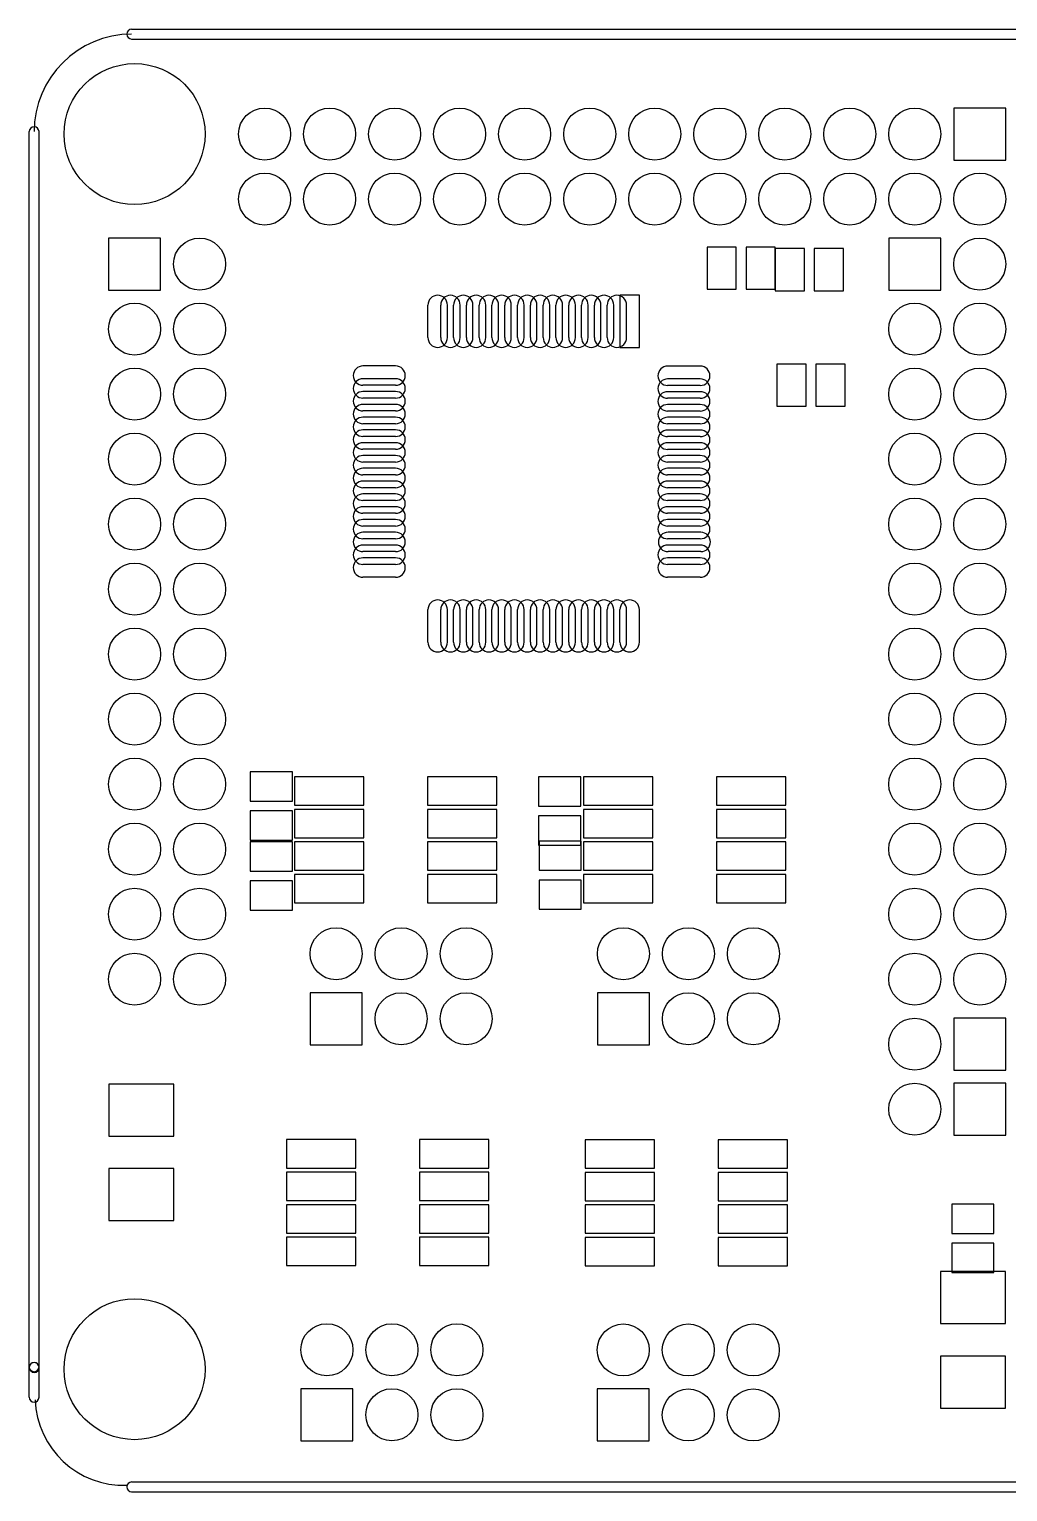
# Model space of a CAD drawing. Extents: x 32880 to 68030, y 27285 to 49782.
# Drawn here: x 32880 to 47930, y 27285 to 49782 of the extents above; entities that cross this region are included whole.
import ezdxf

# ---------------------------------------------------------------- set-up
doc = ezdxf.new("R2010")
doc.units = 0
doc.layers.add('BLACK', color=1, linetype='CONTINUOUS')

msp = doc.modelspace()

# ---------------------------------------------------------------- linework, layer by layer
at = {"layer": 'BLACK'}
for p, q in [((34455, 49782), (66455, 49782)), ((34455, 49632), (66455, 49632)), ((47900, 48570), (47100, 48570)), ((47100, 48570), (47100, 47770)), ((47900, 47770), (47900, 48570)), ((32880, 29207), (32880, 48207)), ((33030, 29207), (33030, 48207)), ((47100, 47770), (47900, 47770)), ((34900, 46570), (34100, 46570)), ((34100, 46570), (34100, 45770)), ((34900, 45770), (34900, 46570)), ((46900, 46570), (46100, 46570)), ((46100, 46570), (46100, 45770)), ((46900, 45770), (46900, 46570)), ((43305, 46432), (43305, 45782)), ((43755, 46432), (43305, 46432)), ((43755, 45782), (43755, 46432)), ((43905, 46432), (43905, 45782)), ((44355, 46432), (43905, 46432)), ((44355, 45782), (44355, 46432)), ((44805, 46407), (44355, 46407)), ((44355, 46407), (44355, 45757)), ((44805, 45757), (44805, 46407)), ((45405, 46407), (44955, 46407)), ((44955, 46407), (44955, 45757)), ((45405, 45757), (45405, 46407)), ((34100, 45770), (34900, 45770)), ((42264, 45689), (41966, 45689)), ((41966, 45689), (41966, 44889)), ((42264, 44889), (42264, 45689)), ((43305, 45782), (43755, 45782)), ((43905, 45782), (44355, 45782)), ((44355, 45757), (44805, 45757)), ((44955, 45757), (45405, 45757)), ((46100, 45770), (46900, 45770)), ((39013, 45038), (39013, 45540)), ((39210, 45038), (39210, 45540)), ((39311, 45038), (39311, 45540)), ((39407, 45038), (39407, 45540)), ((39508, 45038), (39508, 45540)), ((39604, 45038), (39604, 45540)), ((39705, 45038), (39705, 45540)), ((39801, 45038), (39801, 45540)), ((39902, 45038), (39902, 45540)), ((39997, 45038), (39997, 45540)), ((40099, 45038), (40099, 45540)), ((40194, 45038), (40194, 45540)), ((40295, 45038), (40295, 45540)), ((40391, 45038), (40391, 45540)), ((40492, 45038), (40492, 45540)), ((40588, 45038), (40588, 45540)), ((40689, 45038), (40689, 45540)), ((40785, 45038), (40785, 45540)), ((40886, 45038), (40886, 45540)), ((40982, 45038), (40982, 45540)), ((41083, 45038), (41083, 45540)), ((41178, 45038), (41178, 45540)), ((41280, 45038), (41280, 45540)), ((41375, 45038), (41375, 45540)), ((41476, 45038), (41476, 45540)), ((41572, 45038), (41572, 45540)), ((41673, 45038), (41673, 45540)), ((41769, 45038), (41769, 45540)), ((41870, 45038), (41870, 45540)), ((42067, 45038), (42067, 45540)), ((41966, 44889), (42264, 44889)), ((38515, 44603), (38013, 44603)), ((43201, 44600), (42699, 44600)), ((44380, 44632), (44380, 43982)), ((44830, 44632), (44380, 44632)), ((44830, 43982), (44830, 44632)), ((44980, 44632), (44980, 43982)), ((45430, 44632), (44980, 44632)), ((45430, 43982), (45430, 44632)), ((38515, 44406), (38013, 44406)), ((43201, 44403), (42699, 44403)), ((38515, 44305), (38013, 44305)), ((38515, 44209), (38013, 44209)), ((38515, 44108), (38013, 44108)), ((43201, 44302), (42699, 44302)), ((43201, 44207), (42699, 44207)), ((43201, 44105), (42699, 44105)), ((38515, 44012), (38013, 44012)), ((38515, 43911), (38013, 43911)), ((43201, 44010), (42699, 44010)), ((43201, 43909), (42699, 43909)), ((44380, 43982), (44830, 43982)), ((44980, 43982), (45430, 43982)), ((38515, 43815), (38013, 43815)), ((38515, 43714), (38013, 43714)), ((43201, 43813), (42699, 43813)), ((43201, 43712), (42699, 43712)), ((38515, 43619), (38013, 43619)), ((38515, 43517), (38013, 43517)), ((38515, 43422), (38013, 43422)), ((43201, 43616), (42699, 43616)), ((43201, 43515), (42699, 43515)), ((43201, 43422), (42699, 43422)), ((38515, 43321), (38013, 43321)), ((38515, 43225), (38013, 43225)), ((43201, 43318), (42699, 43318)), ((43201, 43225), (42699, 43225)), ((38515, 43124), (38013, 43124)), ((38515, 43028), (38013, 43028)), ((43201, 43124), (42699, 43124)), ((43201, 43028), (42699, 43028)), ((38515, 42927), (38013, 42927)), ((38515, 42831), (38013, 42831)), ((43201, 42927), (42699, 42927)), ((43201, 42831), (42699, 42831)), ((38515, 42730), (38013, 42730)), ((38515, 42634), (38013, 42634)), ((38515, 42533), (38013, 42533)), ((43201, 42730), (42699, 42730)), ((43201, 42634), (42699, 42634)), ((43201, 42533), (42699, 42533)), ((38515, 42438), (38013, 42438)), ((38515, 42336), (38013, 42336)), ((43201, 42438), (42699, 42438)), ((43201, 42336), (42699, 42336)), ((38515, 42241), (38013, 42241)), ((38515, 42140), (38013, 42140)), ((43201, 42241), (42699, 42241)), ((43201, 42140), (42699, 42140)), ((38515, 42044), (38013, 42044)), ((38515, 41943), (38013, 41943)), ((38515, 41847), (38013, 41847)), ((43201, 41943), (42699, 41943)), ((43201, 41847), (42699, 41847)), ((43208, 42044), (42706, 42044)), ((38515, 41746), (38013, 41746)), ((38515, 41650), (38013, 41650)), ((43201, 41650), (42699, 41650)), ((43208, 41746), (42706, 41746)), ((38515, 41549), (38013, 41549)), ((43201, 41549), (42699, 41549)), ((38515, 41352), (38013, 41352)), ((43201, 41352), (42699, 41352)), ((39013, 40352), (39013, 40854)), ((39210, 40352), (39210, 40854)), ((39311, 40352), (39311, 40854)), ((39407, 40352), (39407, 40854)), ((39508, 40352), (39508, 40854)), ((39604, 40352), (39604, 40854)), ((39705, 40352), (39705, 40854)), ((39801, 40352), (39801, 40854)), ((39902, 40352), (39902, 40854)), ((39997, 40352), (39997, 40854)), ((40099, 40352), (40099, 40854)), ((40194, 40352), (40194, 40854)), ((40295, 40352), (40295, 40854)), ((40391, 40352), (40391, 40854)), ((40492, 40352), (40492, 40854)), ((40588, 40352), (40588, 40854)), ((40689, 40352), (40689, 40854)), ((40785, 40352), (40785, 40854)), ((40886, 40352), (40886, 40854)), ((40982, 40352), (40982, 40854)), ((41083, 40352), (41083, 40854)), ((41178, 40352), (41178, 40854)), ((41280, 40352), (41280, 40854)), ((41375, 40352), (41375, 40854)), ((41476, 40352), (41476, 40854)), ((41572, 40352), (41572, 40854)), ((41673, 40352), (41673, 40854)), ((41769, 40352), (41769, 40854)), ((41870, 40352), (41870, 40854)), ((41966, 40352), (41966, 40854)), ((42067, 40352), (42067, 40854)), ((42264, 40352), (42264, 40854)), ((36930, 38357), (36280, 38357)), ((36280, 38357), (36280, 37907)), ((36930, 37907), (36930, 38357)), ((38027, 38281), (36961, 38281)), ((36961, 38281), (36961, 37845)), ((38027, 37845), (38027, 38281)), ((40073, 38281), (39007, 38281)), ((39007, 38281), (39007, 37845)), ((40073, 37845), (40073, 38281)), ((41363, 38283), (40713, 38283)), ((40713, 38283), (40713, 37833)), ((41363, 37833), (41363, 38283)), ((42469, 38281), (41403, 38281)), ((41403, 38281), (41403, 37845)), ((42469, 37845), (42469, 38281)), ((44515, 38281), (43449, 38281)), ((43449, 38281), (43449, 37845)), ((44515, 37845), (44515, 38281)), ((36280, 37907), (36930, 37907)), ((36961, 37845), (38027, 37845)), ((39007, 37845), (40073, 37845)), ((40713, 37833), (41363, 37833)), ((41403, 37845), (42469, 37845)), ((43449, 37845), (44515, 37845)), ((36930, 37757), (36280, 37757)), ((36280, 37757), (36280, 37307)), ((36930, 37307), (36930, 37757)), ((38027, 37781), (36961, 37781)), ((36961, 37781), (36961, 37345)), ((38027, 37345), (38027, 37781)), ((40073, 37781), (39007, 37781)), ((39007, 37781), (39007, 37345)), ((40073, 37345), (40073, 37781)), ((41363, 37683), (40713, 37683)), ((40713, 37683), (40713, 37233)), ((41363, 37233), (41363, 37683)), ((42469, 37781), (41403, 37781)), ((41403, 37781), (41403, 37345)), ((42469, 37345), (42469, 37781)), ((44515, 37781), (43449, 37781)), ((43449, 37781), (43449, 37345)), ((44515, 37345), (44515, 37781)), ((36280, 37307), (36930, 37307)), ((36930, 37282), (36280, 37282)), ((36280, 37282), (36280, 36832)), ((36930, 36832), (36930, 37282)), ((36961, 37345), (38027, 37345)), ((38027, 37281), (36961, 37281)), ((36961, 37281), (36961, 36845)), ((38027, 36845), (38027, 37281)), ((39007, 37345), (40073, 37345)), ((40073, 37281), (39007, 37281)), ((39007, 37281), (39007, 36845)), ((40073, 36845), (40073, 37281)), ((40713, 37233), (41363, 37233)), ((41371, 37295), (40721, 37295)), ((40721, 37295), (40721, 36845)), ((41371, 36845), (41371, 37295)), ((41403, 37345), (42469, 37345)), ((42469, 37281), (41403, 37281)), ((41403, 37281), (41403, 36845)), ((42469, 36845), (42469, 37281)), ((43449, 37345), (44515, 37345)), ((44515, 37281), (43449, 37281)), ((43449, 37281), (43449, 36845)), ((44515, 36845), (44515, 37281)), ((36280, 36832), (36930, 36832)), ((36930, 36682), (36280, 36682)), ((36280, 36682), (36280, 36232)), ((36930, 36232), (36930, 36682)), ((36961, 36845), (38027, 36845)), ((38027, 36781), (36961, 36781)), ((36961, 36781), (36961, 36345)), ((38027, 36345), (38027, 36781)), ((39007, 36845), (40073, 36845)), ((40073, 36781), (39007, 36781)), ((39007, 36781), (39007, 36345)), ((40073, 36345), (40073, 36781)), ((40721, 36845), (41371, 36845)), ((41371, 36695), (40721, 36695)), ((40721, 36695), (40721, 36245)), ((41371, 36245), (41371, 36695)), ((41403, 36845), (42469, 36845)), ((42469, 36781), (41403, 36781)), ((41403, 36781), (41403, 36345)), ((42469, 36345), (42469, 36781)), ((43449, 36845), (44515, 36845)), ((44515, 36781), (43449, 36781)), ((43449, 36781), (43449, 36345)), ((44515, 36345), (44515, 36781)), ((36280, 36232), (36930, 36232)), ((36961, 36345), (38027, 36345)), ((39007, 36345), (40073, 36345)), ((40721, 36245), (41371, 36245)), ((41403, 36345), (42469, 36345)), ((43449, 36345), (44515, 36345)), ((37200, 34961), (37200, 34161)), ((38000, 34961), (37200, 34961)), ((38000, 34161), (38000, 34961)), ((41618, 34961), (41618, 34161)), ((42418, 34961), (41618, 34961)), ((42418, 34161), (42418, 34961)), ((47900, 34570), (47100, 34570)), ((47100, 34570), (47100, 33770)), ((47900, 33770), (47900, 34570)), ((37200, 34161), (38000, 34161)), ((41618, 34161), (42418, 34161)), ((47100, 33770), (47900, 33770)), ((35105, 33557), (34105, 33557)), ((34105, 33557), (34105, 32757)), ((35105, 32757), (35105, 33557)), ((47900, 33570), (47100, 33570)), ((47100, 33570), (47100, 32770)), ((47900, 32770), (47900, 33570)), ((34105, 32757), (35105, 32757)), ((37905, 32701), (36839, 32701)), ((36839, 32701), (36839, 32265)), ((37905, 32265), (37905, 32701)), ((39951, 32701), (38885, 32701)), ((38885, 32701), (38885, 32265)), ((39951, 32265), (39951, 32701)), ((42495, 32697), (41429, 32697)), ((41429, 32697), (41429, 32261)), ((42495, 32261), (42495, 32697)), ((44541, 32697), (43475, 32697)), ((43475, 32697), (43475, 32261)), ((44541, 32261), (44541, 32697)), ((47100, 32770), (47900, 32770)), ((35105, 32257), (34105, 32257)), ((34105, 32257), (34105, 31457)), ((35105, 31457), (35105, 32257)), ((36839, 32265), (37905, 32265)), ((37905, 32201), (36839, 32201)), ((36839, 32201), (36839, 31765)), ((37905, 31765), (37905, 32201)), ((38885, 32265), (39951, 32265)), ((39951, 32201), (38885, 32201)), ((38885, 32201), (38885, 31765)), ((39951, 31765), (39951, 32201)), ((41429, 32261), (42495, 32261)), ((42495, 32197), (41429, 32197)), ((41429, 32197), (41429, 31761)), ((42495, 31761), (42495, 32197)), ((43475, 32261), (44541, 32261)), ((44541, 32197), (43475, 32197)), ((43475, 32197), (43475, 31761)), ((44541, 31761), (44541, 32197)), ((36839, 31765), (37905, 31765)), ((38885, 31765), (39951, 31765)), ((41429, 31761), (42495, 31761)), ((43475, 31761), (44541, 31761)), ((37905, 31701), (36839, 31701)), ((36839, 31701), (36839, 31265)), ((37905, 31265), (37905, 31701)), ((39951, 31701), (38885, 31701)), ((38885, 31701), (38885, 31265)), ((39951, 31265), (39951, 31701)), ((42495, 31697), (41429, 31697)), ((41429, 31697), (41429, 31261)), ((42495, 31261), (42495, 31697)), ((44541, 31697), (43475, 31697)), ((43475, 31697), (43475, 31261)), ((44541, 31261), (44541, 31697)), ((47719, 31707), (47069, 31707)), ((47069, 31707), (47069, 31257)), ((47719, 31257), (47719, 31707)), ((34105, 31457), (35105, 31457)), ((36839, 31265), (37905, 31265)), ((37905, 31201), (36839, 31201)), ((36839, 31201), (36839, 30765)), ((37905, 30765), (37905, 31201)), ((38885, 31265), (39951, 31265)), ((39951, 31201), (38885, 31201)), ((38885, 31201), (38885, 30765)), ((39951, 30765), (39951, 31201)), ((41429, 31261), (42495, 31261)), ((42495, 31197), (41429, 31197)), ((41429, 31197), (41429, 30761)), ((42495, 30761), (42495, 31197)), ((43475, 31261), (44541, 31261)), ((44541, 31197), (43475, 31197)), ((43475, 31197), (43475, 30761)), ((44541, 30761), (44541, 31197)), ((47069, 31257), (47719, 31257)), ((47719, 31107), (47069, 31107)), ((47069, 31107), (47069, 30657)), ((47719, 30657), (47719, 31107)), ((36839, 30765), (37905, 30765)), ((38885, 30765), (39951, 30765)), ((41429, 30761), (42495, 30761)), ((43475, 30761), (44541, 30761)), ((47898, 30673), (46898, 30673)), ((46898, 30673), (46898, 29873)), ((47069, 30657), (47719, 30657)), ((47898, 29873), (47898, 30673)), ((46898, 29873), (47898, 29873)), ((33011, 29249), (33009, 29251)), ((47898, 29373), (46898, 29373)), ((46898, 29373), (46898, 28573)), ((47898, 28573), (47898, 29373)), ((32880, 28739), (32880, 29199)), ((32905, 29143), (32903, 29145)), ((33030, 28739), (33030, 29199)), ((37058, 28869), (37058, 28069)), ((37858, 28869), (37058, 28869)), ((37858, 28069), (37858, 28869)), ((41617, 28866), (41617, 28066)), ((42417, 28866), (41617, 28866)), ((42417, 28066), (42417, 28866)), ((46898, 28573), (47898, 28573)), ((37058, 28069), (37858, 28069)), ((41617, 28066), (42417, 28066)), ((34455, 27435), (66455, 27435)), ((34455, 27285), (66455, 27285))]:
    msp.add_line(p, q, dxfattribs=at)
for centre, radius in [((34500, 48170), 1084), ((36500, 48170), 400), ((37500, 48170), 400), ((38500, 48170), 400), ((39500, 48170), 400), ((40500, 48170), 400), ((41500, 48170), 400), ((42500, 48170), 400), ((43500, 48170), 400), ((44500, 48170), 400), ((45500, 48170), 400), ((46500, 48170), 400), ((36500, 47170), 400), ((37500, 47170), 400), ((38500, 47170), 400), ((39500, 47170), 400), ((40500, 47170), 400), ((41500, 47170), 400), ((42500, 47170), 400), ((43500, 47170), 400), ((44500, 47170), 400), ((45500, 47170), 400), ((46500, 47170), 400), ((47500, 47170), 400), ((35500, 46170), 400), ((47500, 46170), 400), ((34500, 45170), 400), ((35500, 45170), 400), ((46500, 45170), 400), ((47500, 45170), 400), ((34500, 44170), 400), ((35500, 44170), 400), ((46500, 44170), 400), ((47500, 44170), 400), ((34500, 43170), 400), ((35500, 43170), 400), ((46500, 43170), 400), ((47500, 43170), 400), ((34500, 42170), 400), ((35500, 42170), 400), ((46500, 42170), 400), ((47500, 42170), 400), ((34500, 41170), 400), ((35500, 41170), 400), ((46500, 41170), 400), ((47500, 41170), 400), ((34500, 40170), 400), ((35500, 40170), 400), ((46500, 40170), 400), ((47500, 40170), 400), ((34500, 39170), 400), ((35500, 39170), 400), ((46500, 39170), 400), ((47500, 39170), 400), ((34500, 38170), 400), ((35500, 38170), 400), ((46500, 38170), 400), ((47500, 38170), 400), ((34500, 37170), 400), ((35500, 37170), 400), ((46500, 37170), 400), ((47500, 37170), 400), ((34500, 36170), 400), ((35500, 36170), 400), ((46500, 36170), 400), ((47500, 36170), 400), ((37600, 35561), 400), ((38600, 35561), 400), ((39600, 35561), 400), ((42018, 35561), 400), ((43018, 35561), 400), ((44018, 35561), 400), ((34500, 35170), 400), ((35500, 35170), 400), ((46500, 35170), 400), ((47500, 35170), 400), ((38600, 34561), 400), ((39600, 34561), 400), ((43018, 34561), 400), ((44018, 34561), 400), ((46500, 34170), 400), ((46500, 33170), 400), ((34500, 29170), 1084), ((37458, 29469), 400), ((38458, 29469), 400), ((39458, 29469), 400), ((42017, 29466), 400), ((43017, 29466), 400), ((44017, 29466), 400), ((38458, 28469), 400), ((39458, 28469), 400), ((43017, 28466), 400), ((44017, 28466), 400)]:
    msp.add_circle(centre, radius, dxfattribs=at)
for centre, radius, start, end in [((34455, 49707), 75, 90, 270), ((34455, 48207), 1500, 90, 180), ((32955, 48207), 75, 360, 540), ((39162, 45540), 149, 360, 540), ((39359, 45540), 149, 360, 540), ((39556, 45540), 149, 360, 540), ((39753, 45540), 149, 360, 540), ((39950, 45540), 149, 360, 540), ((40146, 45540), 149, 360, 540), ((40343, 45540), 149, 360, 540), ((40540, 45540), 149, 360, 540), ((40737, 45540), 149, 360, 540), ((40934, 45540), 149, 360, 540), ((41131, 45540), 149, 360, 540), ((41327, 45540), 149, 360, 540), ((41524, 45540), 149, 360, 540), ((41721, 45540), 149, 360, 540), ((41918, 45540), 149, 360, 540), ((39162, 45038), 149, 180, 360), ((39359, 45038), 149, 180, 360), ((39556, 45038), 149, 180, 360), ((39753, 45038), 149, 180, 360), ((39950, 45038), 149, 180, 360), ((40146, 45038), 149, 180, 360), ((40343, 45038), 149, 180, 360), ((40540, 45038), 149, 180, 360), ((40737, 45038), 149, 180, 360), ((40934, 45038), 149, 180, 360), ((41131, 45038), 149, 180, 360), ((41327, 45038), 149, 180, 360), ((41524, 45038), 149, 180, 360), ((41721, 45038), 149, 180, 360), ((41918, 45038), 149, 180, 360), ((38013, 44454), 149, 450, 630), ((38515, 44454), 149, 270, 450), ((42699, 44451), 149, 450, 630), ((43201, 44451), 149, 270, 450), ((38013, 44257), 149, 450, 630), ((38515, 44257), 149, 270, 450), ((42699, 44254), 149, 450, 630), ((43201, 44254), 149, 270, 450), ((38013, 44060), 149, 450, 630), ((38515, 44060), 149, 270, 450), ((42699, 44058), 149, 450, 630), ((43201, 44058), 149, 270, 450), ((38013, 43863), 149, 450, 630), ((38515, 43863), 149, 270, 450), ((42699, 43861), 149, 450, 630), ((43201, 43861), 149, 270, 450), ((38013, 43666), 149, 450, 630), ((38515, 43666), 149, 270, 450), ((42699, 43664), 149, 450, 630), ((43201, 43664), 149, 270, 450), ((38013, 43470), 149, 450, 630), ((38013, 43273), 149, 450, 630), ((38515, 43470), 149, 270, 450), ((38515, 43273), 149, 270, 450), ((42699, 43467), 149, 450, 630), ((42699, 43273), 149, 450, 630), ((43201, 43467), 149, 270, 450), ((43201, 43273), 149, 270, 450), ((38013, 43076), 149, 450, 630), ((38515, 43076), 149, 270, 450), ((42699, 43076), 149, 450, 630), ((43201, 43076), 149, 270, 450), ((38013, 42879), 149, 450, 630), ((38515, 42879), 149, 270, 450), ((42699, 42879), 149, 450, 630), ((43201, 42879), 149, 270, 450), ((38013, 42682), 149, 450, 630), ((38515, 42682), 149, 270, 450), ((42699, 42682), 149, 450, 630), ((43201, 42682), 149, 270, 450), ((38013, 42485), 149, 450, 630), ((38515, 42485), 149, 270, 450), ((42699, 42485), 149, 450, 630), ((43201, 42485), 149, 270, 450), ((38013, 42289), 149, 450, 630), ((38515, 42289), 149, 270, 450), ((42699, 42289), 149, 450, 630), ((43201, 42289), 149, 270, 450), ((38013, 42092), 149, 450, 630), ((38515, 42092), 149, 270, 450), ((42699, 42092), 149, 450, 630), ((43201, 42092), 149, 270, 450), ((38013, 41895), 149, 450, 630), ((38013, 41698), 149, 450, 630), ((38515, 41895), 149, 270, 450), ((38515, 41698), 149, 270, 450), ((42699, 41698), 149, 450, 630), ((42706, 41895), 149, 450, 630), ((43201, 41698), 149, 270, 450), ((43208, 41895), 149, 270, 450), ((38013, 41501), 149, 450, 630), ((38515, 41501), 149, 270, 450), ((42699, 41501), 149, 450, 630), ((43201, 41501), 149, 270, 450), ((39162, 40854), 149, 360, 540), ((39359, 40854), 149, 360, 540), ((39556, 40854), 149, 360, 540), ((39753, 40854), 149, 360, 540), ((39950, 40854), 149, 360, 540), ((40146, 40854), 149, 360, 540), ((40343, 40854), 149, 360, 540), ((40540, 40854), 149, 360, 540), ((40737, 40854), 149, 360, 540), ((40934, 40854), 149, 360, 540), ((41131, 40854), 149, 360, 540), ((41327, 40854), 149, 360, 540), ((41524, 40854), 149, 360, 540), ((41721, 40854), 149, 360, 540), ((41918, 40854), 149, 360, 540), ((42115, 40854), 149, 360, 540), ((39162, 40352), 149, 180, 360), ((39359, 40352), 149, 180, 360), ((39556, 40352), 149, 180, 360), ((39753, 40352), 149, 180, 360), ((39950, 40352), 149, 180, 360), ((40146, 40352), 149, 180, 360), ((40343, 40352), 149, 180, 360), ((40540, 40352), 149, 180, 360), ((40737, 40352), 149, 180, 360), ((40934, 40352), 149, 180, 360), ((41131, 40352), 149, 180, 360), ((41327, 40352), 149, 180, 360), ((41524, 40352), 149, 180, 360), ((41721, 40352), 149, 180, 360), ((41918, 40352), 149, 180, 360), ((42115, 40352), 149, 180, 360), ((32955, 29199), 75, 360, 540), ((32956, 29198), 75, 405, 585), ((32958, 29196), 75, 225, 405), ((32955, 29207), 75, 180, 360), ((32955, 28739), 75, 180, 360), ((34333, 28746), 1362, -178, -88), ((34455, 27360), 75, 90, 270)]:
    msp.add_arc(centre, radius, start, end, dxfattribs=at)

doc.saveas('drawing.dxf')
